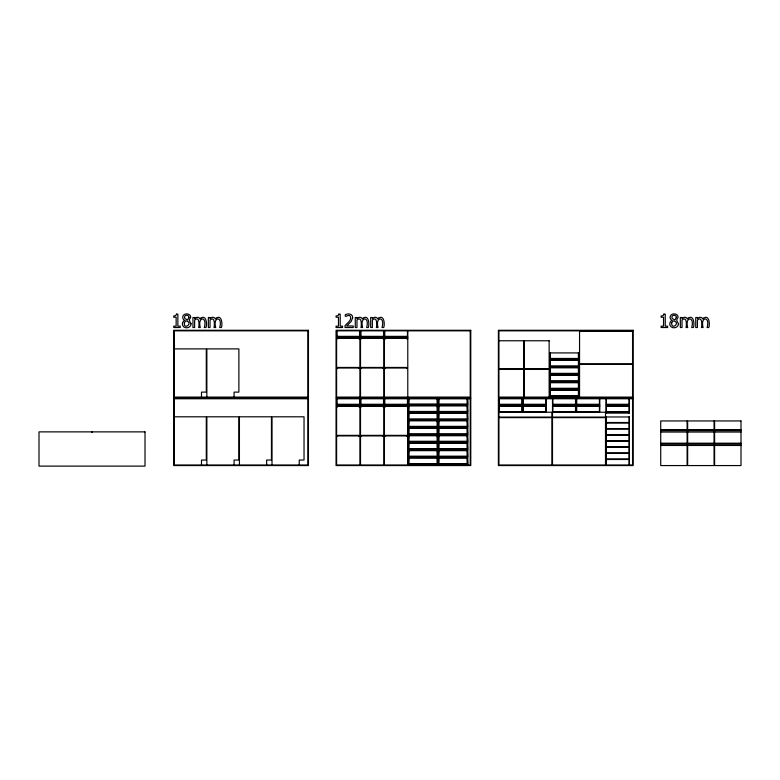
<?xml version="1.0" encoding="UTF-8"?>
<svg xmlns="http://www.w3.org/2000/svg" width="780" height="780" viewBox="0 0 780 780"><rect width="100%" height="100%" fill="white"/><g stroke="black" fill="none" stroke-linecap="round" stroke-linejoin="round"><path stroke-width="1.17" d="M632.56 331.168L579.55 331.168L579.55 363.86L632.56 363.86M336.609 336.356L359.96 336.356L359.96 330.837M336.609 337.019L359.96 337.019L359.96 337.74L336.609 337.74M336.609 338.344L359.96 338.344L359.96 367.448L336.609 367.448M359.093 338.9L359.404 338.344M383.311 338.344L383.321 338.9L382.99 338.344M385.3 338.344L384.988 338.9L384.988 338.344M407.228 338.344L406.906 338.9L406.906 338.344M498.937 340.772L523.955 340.772L523.955 368.657L498.937 368.657M174.272 348.894L206.3 348.894L206.3 392.125L201.493 392.125L201.493 397.098M549.627 358.449L549.958 352.921M579.062 358.449L578.731 352.921M549.627 359.112L549.958 359.824M579.062 359.112L578.731 359.824M632.56 364.406L579.55 364.406L579.55 397.098M549.627 365.898L549.958 360.38M579.062 365.898L578.731 360.38M549.627 366.561L549.958 367.282M579.062 366.561L578.731 367.282M336.609 367.994L359.96 367.994L359.96 397.098M337.486 367.994L337.486 368.55L337.165 367.994M359.093 368.55L359.404 367.994M361.394 367.994L361.081 368.55L361.159 367.994M385.232 367.994L385.271 368.55L384.979 367.994M498.937 369.213L523.955 369.213L523.955 397.098M549.627 373.357L549.958 367.828M579.062 373.357L578.731 367.828M549.627 374.02L549.958 374.731M579.062 374.02L578.731 374.731M549.627 380.806L549.958 375.287M579.062 380.806L578.731 375.287M549.627 381.469L549.958 382.19M579.062 381.469L578.731 382.19M549.627 388.264L549.958 382.736M579.062 388.264L578.731 382.736M549.627 388.927L549.958 389.639M579.062 388.927L578.731 389.639M549.627 395.714L549.958 390.195M579.062 395.714L578.731 390.195M549.627 396.377L549.958 397.098M579.062 396.377L578.731 397.098M408.33 404.001L408.661 398.473M437.765 404.001L437.434 398.473M438.311 404.001L438.643 398.473M467.747 404.001L467.415 398.473M336.609 404.274L359.96 404.274L359.96 398.755M498.937 404.274L522.298 404.274L522.298 398.755M408.33 404.664L408.661 405.376M437.765 404.664L437.434 405.376M438.311 404.664L438.643 405.376M467.747 404.664L467.415 405.376M336.609 404.937L359.96 404.937L359.96 405.659L336.609 405.659M498.937 404.937L522.298 404.937L522.298 405.659L498.937 405.659M336.609 406.263L359.96 406.263L359.96 435.357L336.609 435.357M498.937 406.204L522.298 406.204L522.298 411.723L498.937 411.723M337.477 406.263L337.486 406.809L337.165 406.263M359.093 406.809L359.404 406.263L359.258 406.809M383.311 406.263L383 406.809L383.019 406.263M385.31 406.263L385.232 406.809L384.979 406.263M408.33 411.45L408.661 405.931M437.765 411.45L437.434 405.931M438.311 411.45L438.643 405.931M467.747 411.45L467.415 405.931M408.33 412.113L408.661 412.834M437.765 412.113L437.434 412.834M438.311 412.113L438.643 412.834M467.747 412.113L467.415 412.834M498.937 412.22L551.947 412.22L551.947 417.085L498.937 417.085M174.272 416.803L206.3 416.803L206.3 460.044L201.493 460.044L201.493 465.007M498.937 417.631L551.947 417.631L551.947 465.007M408.33 418.909L408.661 413.38M437.765 418.909L437.434 413.38M438.311 418.909L438.643 413.38M467.747 418.909L467.415 413.38M408.33 419.572L408.661 420.284M437.765 419.572L437.434 420.284M438.311 419.572L438.643 420.284M467.747 419.572L467.415 420.284M408.33 426.358L408.661 420.839M437.765 426.358L437.434 420.839M438.311 426.358L438.643 420.839M467.747 426.358L467.415 420.839M408.33 427.021L408.661 427.742M437.765 427.021L437.434 427.742M438.311 427.021L438.643 427.742M467.747 427.021L467.415 427.742M660.718 429.839L687.112 429.839M687.658 429.839L714.051 429.839M714.607 429.839L741 429.839M660.718 432.042L687.112 432.042M687.658 432.042L714.051 432.042M714.607 432.042L741 432.042M408.33 433.816L408.661 428.288M437.765 433.816L437.434 428.288M438.311 433.816L438.643 428.288M467.747 433.816L467.415 428.288M408.33 434.479L408.661 435.191M437.765 434.479L437.434 435.191M438.311 434.479L438.643 435.191M467.747 434.479L467.415 435.191M336.609 435.913L359.96 435.913L359.96 465.007M337.477 435.913L337.486 436.469L337.174 435.913M361.384 435.913L361.354 436.469L361.081 435.913M408.33 441.265L408.661 435.747M437.765 441.265L437.434 435.747M438.311 441.265L438.643 435.747M467.747 441.265L467.415 435.747M408.33 441.928L408.661 442.65M437.765 441.928L437.434 442.65M438.311 441.928L438.643 442.65M467.747 441.928L467.415 442.65M660.718 443.255L687.112 443.255M687.658 443.255L714.051 443.255M714.607 443.255L741 443.255M660.718 445.468L687.112 445.468M687.658 445.468L714.051 445.468M714.607 445.468L741 445.468M408.33 448.724L408.661 443.196M437.765 448.724L437.434 443.196M438.311 448.724L438.643 443.196M467.747 448.724L467.415 443.196M408.33 449.387L408.661 450.099M437.765 449.387L437.434 450.099M438.311 449.387L438.643 450.099M467.747 449.387L467.415 450.099M408.33 456.173L408.661 450.655M437.765 456.173L437.434 450.655M438.311 456.173L438.643 450.655M467.747 456.173L467.415 450.655M408.33 456.836L408.661 457.558M437.765 456.836L437.434 457.558M438.311 456.836L438.643 457.558M467.747 456.836L467.415 457.558M408.33 463.632L408.661 458.104M437.765 463.632L437.434 458.104M438.311 463.632L438.643 458.104M467.747 463.632L467.415 458.104M408.33 464.295L408.661 465.007M437.765 464.295L437.434 465.007M438.311 464.295L438.643 465.007M467.747 464.295L467.415 465.007M629.411 398.755L629.411 404.274L606.06 404.274L606.06 398.755M629.411 465.007L629.411 459.488L606.06 459.488L606.06 465.007M629.08 398.755L629.08 405.659M629.08 406.204L629.08 413.107M629.08 416.969L629.08 422.497M629.08 423.043L629.08 428.571M629.08 429.117L629.08 434.645M629.08 435.191L629.08 440.719M629.08 441.265L629.08 446.794M629.08 447.34L629.08 452.858M629.08 453.414L629.08 458.933M629.08 459.488L629.08 465.007M606.382 398.755L606.382 405.659M606.382 406.204L606.382 413.107M606.382 416.969L606.382 422.497M606.382 423.043L606.382 428.571M606.382 429.117L606.382 434.645M606.382 435.191L606.382 440.719M606.382 441.265L606.382 446.794M606.382 447.34L606.382 452.858M606.382 453.414L606.382 458.933M606.382 459.488L606.382 465.007M605.504 465.007L605.504 417.631L552.493 417.631L552.493 465.007M599.761 398.755L599.761 404.274L576.4 404.274L576.4 398.755M599.43 398.755L599.43 405.659M599.43 406.204L599.43 411.723M579.062 397.098L579.062 390.195L549.627 390.195L549.627 397.098M578.399 352.921L578.399 358.449L550.29 358.449L550.29 352.921M578.399 359.824L578.399 359.112L550.29 359.112L550.29 359.824M578.399 360.38L578.399 365.898L550.29 365.898L550.29 360.38M578.399 367.282L578.399 366.561L550.29 366.561L550.29 367.282M578.399 367.828L578.399 373.357L550.29 373.357L550.29 367.828M578.399 374.731L578.399 374.02L550.29 374.02L550.29 374.731M578.399 375.287L578.399 380.806L550.29 380.806L550.29 375.287M578.399 382.19L578.399 381.469L550.29 381.469L550.29 382.19M578.399 382.736L578.399 388.264L550.29 388.264L550.29 382.736M578.399 389.639L578.399 388.927L550.29 388.927L550.29 389.639M578.399 390.195L578.399 395.714L550.29 395.714L550.29 390.195M578.399 397.098L578.399 396.377L550.29 396.377L550.29 397.098M576.732 398.755L576.732 405.659M576.732 406.204L576.732 411.723M575.855 398.755L575.855 404.274L552.493 404.274L552.493 398.755M575.523 398.755L575.523 405.659M575.523 406.204L575.523 411.723M552.825 398.755L552.825 405.659M552.825 406.204L552.825 411.723M549.139 397.098L549.139 369.213L524.131 369.213L524.131 397.098M546.205 398.755L546.205 404.274L522.844 404.274L522.844 398.755M545.873 398.755L545.873 405.659M545.873 406.204L545.873 411.723M523.175 398.755L523.175 405.659M523.175 406.204L523.175 411.723M521.966 398.755L521.966 405.659M521.966 406.204L521.966 411.723M499.268 398.755L499.268 405.659M499.268 406.204L499.268 411.723M467.747 465.007L467.747 458.104L438.311 458.104L438.311 465.007M467.084 398.473L467.084 404.001L438.974 404.001L438.974 398.473M467.084 405.376L467.084 404.664L438.974 404.664L438.974 405.376M467.084 405.931L467.084 411.45L438.974 411.45L438.974 405.931M467.084 412.834L467.084 412.113L438.974 412.113L438.974 412.834M467.084 413.38L467.084 418.909L438.974 418.909L438.974 413.38M467.084 420.284L467.084 419.572L438.974 419.572L438.974 420.284M467.084 420.839L467.084 426.358L438.974 426.358L438.974 420.839M467.084 427.742L467.084 427.021L438.974 427.021L438.974 427.742M467.084 428.288L467.084 433.816L438.974 433.816L438.974 428.288M467.084 435.191L467.084 434.479L438.974 434.479L438.974 435.191M467.084 435.747L467.084 441.265L438.974 441.265L438.974 435.747M467.084 442.65L467.084 441.928L438.974 441.928L438.974 442.65M467.084 443.196L467.084 448.724L438.974 448.724L438.974 443.196M467.084 450.099L467.084 449.387L438.974 449.387L438.974 450.099M467.084 450.655L467.084 456.173L438.974 456.173L438.974 450.655M467.084 457.558L467.084 456.836L438.974 456.836L438.974 457.558M467.084 458.104L467.084 463.632L438.974 463.632L438.974 458.104M467.084 465.007L467.084 464.295L438.974 464.295L438.974 465.007M437.765 465.007L437.765 458.104L408.33 458.104L408.33 465.007M437.102 398.473L437.102 404.001L408.993 404.001L408.993 398.473M437.102 405.376L437.102 404.664L408.993 404.664L408.993 405.376M437.102 405.931L437.102 411.45L408.993 411.45L408.993 405.931M437.102 412.834L437.102 412.113L408.993 412.113L408.993 412.834M437.102 413.38L437.102 418.909L408.993 418.909L408.993 413.38M437.102 420.284L437.102 419.572L408.993 419.572L408.993 420.284M437.102 420.839L437.102 426.358L408.993 426.358L408.993 420.839M437.102 427.742L437.102 427.021L408.993 427.021L408.993 427.742M437.102 428.288L437.102 433.816L408.993 433.816L408.993 428.288M437.102 435.191L437.102 434.479L408.993 434.479L408.993 435.191M437.102 435.747L437.102 441.265L408.993 441.265L408.993 435.747M437.102 442.65L437.102 441.928L408.993 441.928L408.993 442.65M437.102 443.196L437.102 448.724L408.993 448.724L408.993 443.196M437.102 450.099L437.102 449.387L408.993 449.387L408.993 450.099M437.102 450.655L437.102 456.173L408.993 456.173L408.993 450.655M437.102 457.558L437.102 456.836L408.993 456.836L408.993 457.558M437.102 458.104L437.102 463.632L408.993 463.632L408.993 458.104M437.102 465.007L437.102 464.295L408.993 464.295L408.993 465.007M407.784 330.837L407.784 336.356L384.423 336.356L384.423 330.837M407.784 397.098L407.784 367.994L384.423 367.994L384.423 397.098M407.784 398.755L407.784 404.274L384.423 404.274L384.423 398.755M407.784 465.007L407.784 435.913L384.423 435.913L384.423 465.007M407.452 330.837L407.452 337.74M407.452 398.755L407.452 405.659M407.228 367.994L406.906 368.55L406.955 367.994M407.121 338.344L407.15 338.9M407.033 367.994L407.121 368.55M407.121 406.809L406.906 406.263M407.033 436.469L406.906 435.913M385.154 338.344L385.193 338.9M385.066 367.994L385.193 368.55M385.066 406.263L385.193 406.809M385.115 436.469L384.988 435.913M384.755 330.837L384.755 337.74M384.755 398.755L384.755 405.659M383.867 330.837L383.867 336.356L360.516 336.356L360.516 330.837M383.867 397.098L383.867 367.994L360.516 367.994L360.516 397.098M383.867 398.755L383.867 404.274L360.516 404.274L360.516 398.755M383.867 465.007L383.867 435.913L360.516 435.913L360.516 465.007M383.536 330.837L383.536 337.74M383.536 398.755L383.536 405.659M383.311 435.913L383 436.469L383.077 435.913M383.126 338.344L383.243 338.9M383.204 368.55L383.077 367.994M383.126 406.263L383.243 406.809M383.165 435.913L383.126 436.469M361.394 406.263L361.081 406.809L361.159 406.263M361.247 338.9L361.159 338.344M361.198 367.994L361.325 368.55M361.247 406.263L361.198 406.809M361.198 435.913L361.325 436.469M360.848 330.837L360.848 337.74M360.848 398.755L360.848 405.659M359.629 330.837L359.629 337.74M359.629 398.755L359.629 405.659M359.404 435.913L359.093 436.469L359.171 435.913M359.258 338.344L359.375 338.9M359.336 367.994L359.375 368.55M359.297 435.913L359.258 436.469M359.219 338.344L359.141 338.9M359.093 367.994L359.219 368.55M359.141 406.263L359.219 406.809M337.291 338.9L337.184 338.344M337.34 367.994L337.447 368.55M337.291 406.263L337.447 406.809M337.291 435.913L337.447 436.469M336.94 330.837L336.94 337.74M336.94 398.755L336.94 405.659M299.227 465.007L299.227 460.044L304.034 460.044L304.034 416.803L272.005 416.803L272.005 465.007M266.653 465.007L266.653 460.044L271.45 460.044L271.45 416.803L239.431 416.803L239.431 465.007M234.078 397.098L234.078 392.125L238.875 392.125L238.875 348.894L206.856 348.894L206.856 397.098M234.078 465.007L234.078 460.044L238.875 460.044L238.875 416.803L206.856 416.803L206.856 465.007M92.011 431.876L92.011 432.539M188.974 317.294L187.639 319.976L185.201 318.747A1.911 1.911 0 0 1 184.489 317.187C184.46 314.515 189.091 314.623 188.974 317.294M676.377 317.294L675.041 319.976L672.604 318.747A1.911 1.911 0 0 1 671.882 317.187C671.853 314.515 676.484 314.623 676.377 317.294M191.061 323.807C191.207 328.204 184.226 329.345 182.666 325.406C181.886 323.534 182.764 321.233 184.636 320.404C182.812 319.517 182.081 317.06 183.339 315.422A3.832 3.832 0 0 1 185.123 314.135C187.405 313.277 190.788 314.496 190.73 317.284C188.419 320.541 189.472 320.56 191.061 323.807M678.463 323.807C678.61 328.204 671.619 329.345 670.059 325.406C669.279 323.534 670.166 321.233 672.029 320.404C670.205 319.517 669.474 317.06 670.732 315.422A3.832 3.832 0 0 1 672.526 314.135C674.807 313.277 678.181 314.496 678.132 317.284C675.812 320.541 676.865 320.56 678.463 323.807M184.275 322.842C183.905 330.954 194.123 322.159 185.708 320.853L184.275 322.842M671.668 322.842C671.297 330.954 681.525 322.159 673.101 320.853L671.668 322.842M352.697 317.587L351.205 321.409L346.69 325.991L353.252 325.991L353.252 327.522L345.023 327.522L345.023 325.65C347.197 323.086 352.462 319.888 350.21 315.998C348.485 313.648 344.243 318.913 345.296 314.72C347.919 313.151 352.843 313.735 352.697 317.587M176.475 314.145L175.744 315.617L173.726 316.007L173.726 317.226L176.143 317.226L176.143 326.167L173.726 326.167L173.726 327.522L180.229 327.522L180.229 326.167L177.859 326.167L177.859 314.145L176.475 314.145M338.803 314.145L338.072 315.617L336.053 316.007L336.053 317.226L338.471 317.226L338.471 326.167L336.053 326.167L336.053 327.522L342.556 327.522L342.556 326.167L340.197 326.167L340.197 314.145L338.803 314.145M663.868 314.145L663.136 315.617L661.118 316.007L661.118 317.226L663.536 317.226L663.536 326.167L661.118 326.167L661.118 327.522L667.621 327.522L667.621 326.167L665.262 326.167L665.262 314.145L663.868 314.145M606.928 423.043L606.06 423.043L606.06 428.571L629.411 428.571L629.411 423.043L606.928 423.043M606.928 453.414L606.06 453.414L606.06 458.933L629.411 458.933L629.411 453.414L606.928 453.414M200.733 318.221L199.982 318.971C199.153 316.66 195.926 316.885 194.63 318.63L194.63 317.519L192.943 317.519L192.943 327.522L194.63 327.522L194.63 320.053C199.446 315.607 199.358 324.958 198.617 327.522L200.304 327.522C197.184 316.31 207.665 315.929 204.301 327.522L205.978 327.522C207.334 324.382 206.349 314.096 200.733 318.221M216.138 318.221L215.387 318.971C214.559 316.66 211.331 316.885 210.034 318.63L210.034 317.519L208.348 317.519L208.348 327.522L210.034 327.522L210.034 320.053C214.851 315.607 214.763 324.958 214.022 327.522L215.709 327.522C212.589 316.31 223.06 315.929 219.707 327.522L221.383 327.522C222.739 324.382 221.754 314.096 216.138 318.221M363.061 318.221L362.31 318.971C361.491 316.66 358.264 316.885 356.957 318.63L356.957 317.519L355.27 317.519L355.27 327.522L356.957 327.522L356.957 320.053C361.774 315.607 361.696 324.958 360.955 327.522L362.632 327.522C359.512 316.31 369.993 315.929 366.629 327.522L368.316 327.522C369.661 324.382 368.677 314.096 363.061 318.221M378.466 318.221L377.715 318.971C376.896 316.66 373.669 316.885 372.362 318.63L372.362 317.519L370.675 317.519L370.675 327.522L372.362 327.522L372.362 320.053C377.179 315.607 377.091 324.958 376.36 327.522L378.037 327.522C374.917 316.31 385.398 315.929 382.034 327.522L383.721 327.522C385.066 324.382 384.082 314.096 378.466 318.221M688.135 318.221L687.375 318.971C686.556 316.66 683.329 316.885 682.022 318.63L682.022 317.519L680.335 317.519L680.335 327.522L682.022 327.522L682.022 320.053C686.839 315.607 686.761 324.958 686.02 327.522L687.697 327.522C684.577 316.31 695.058 315.929 691.694 327.522L693.381 327.522C694.726 324.382 693.742 314.096 688.135 318.221M703.531 318.221L702.78 318.971C701.961 316.66 698.734 316.885 697.427 318.63L697.427 317.519L695.74 317.519L695.74 327.522L697.427 327.522L697.427 320.053C702.244 315.607 702.166 324.958 701.425 327.522L703.102 327.522C699.982 316.31 710.463 315.929 707.099 327.522L708.786 327.522C710.131 324.382 709.147 314.096 703.531 318.221M308.451 330.281L173.726 330.281L173.726 397.644L308.451 397.644L308.451 330.281M470.779 330.281L336.053 330.281L336.053 397.644L470.779 397.644L470.779 330.281M633.106 330.281L498.391 330.281L498.391 397.644L633.106 397.644L633.106 330.281M307.895 330.837L174.272 330.837L174.272 397.098L307.895 397.098L307.895 330.837M470.223 330.837L336.609 330.837L336.609 397.098L470.223 397.098L470.223 330.837M632.56 330.837L498.937 330.837L498.937 397.098L632.56 397.098L632.56 330.837M383.867 337.019L360.516 337.019L360.516 337.74L383.867 337.74L383.867 337.019M407.784 337.019L384.423 337.019L384.423 337.74L407.784 337.74L407.784 337.019M383.867 338.344L360.516 338.344L360.516 367.448L383.867 367.448L383.867 338.344M407.784 338.344L384.423 338.344L384.423 367.448L407.784 367.448L407.784 338.344M549.139 340.772L524.131 340.772L524.131 368.657L549.139 368.657L549.139 340.772M579.062 352.921L549.627 352.921L549.627 359.824L579.062 359.824L579.062 352.921M579.062 360.38L549.627 360.38L549.627 367.282L579.062 367.282L579.062 360.38M579.062 367.828L549.627 367.828L549.627 374.731L579.062 374.731L579.062 367.828M579.062 375.287L549.627 375.287L549.627 382.19L579.062 382.19L579.062 375.287M579.062 382.736L549.627 382.736L549.627 389.639L579.062 389.639L579.062 382.736M308.451 398.2L173.726 398.2L173.726 465.562L308.451 465.562L308.451 398.2M470.779 398.2L336.053 398.2L336.053 465.562L470.779 465.562L470.779 398.2M633.106 398.2L498.391 398.2L498.391 465.562L633.106 465.562L633.106 398.2M437.765 398.473L408.33 398.473L408.33 405.376L437.765 405.376L437.765 398.473M467.747 398.473L438.311 398.473L438.311 405.376L467.747 405.376L467.747 398.473M307.895 398.755L174.272 398.755L174.272 465.007L307.895 465.007L307.895 398.755M470.223 398.755L336.609 398.755L336.609 465.007L470.223 465.007L470.223 398.755M632.56 398.755L498.937 398.755L498.937 465.007L632.56 465.007L632.56 398.755M383.867 404.937L360.516 404.937L360.516 405.659L383.867 405.659L383.867 404.937M407.784 404.937L384.423 404.937L384.423 405.659L407.784 405.659L407.784 404.937M546.205 404.937L522.844 404.937L522.844 405.659L546.205 405.659L546.205 404.937M575.855 404.937L552.493 404.937L552.493 405.659L575.855 405.659L575.855 404.937M599.761 404.937L576.4 404.937L576.4 405.659L599.761 405.659L599.761 404.937M629.411 404.937L606.06 404.937L606.06 405.659L629.411 405.659L629.411 404.937M437.765 405.931L408.33 405.931L408.33 412.834L437.765 412.834L437.765 405.931M467.747 405.931L438.311 405.931L438.311 412.834L467.747 412.834L467.747 405.931M383.867 406.263L360.516 406.263L360.516 435.357L383.867 435.357L383.867 406.263M407.784 406.263L384.423 406.263L384.423 435.357L407.784 435.357L407.784 406.263M546.205 406.204L522.844 406.204L522.844 411.723L546.205 411.723L546.205 406.204M575.855 406.204L552.493 406.204L552.493 411.723L575.855 411.723L575.855 406.204M599.761 406.204L576.4 406.204L576.4 411.723L599.761 411.723L599.761 406.204M629.411 406.204L606.06 406.204L606.06 411.723L629.411 411.723L629.411 406.204M605.504 412.22L552.493 412.22L552.493 417.085L605.504 417.085L605.504 412.22M629.411 412.386L606.06 412.386L606.06 413.107L629.411 413.107L629.411 412.386M437.765 413.38L408.33 413.38L408.33 420.284L437.765 420.284L437.765 413.38M467.747 413.38L438.311 413.38L438.311 420.284L467.747 420.284L467.747 413.38M629.411 416.969L606.06 416.969L606.06 422.497L629.411 422.497L629.411 416.969M437.765 420.839L408.33 420.839L408.33 427.742L437.765 427.742L437.765 420.839M467.747 420.839L438.311 420.839L438.311 427.742L467.747 427.742L467.747 420.839M687.112 420.947L660.718 420.947L660.718 430.111L687.112 430.111L687.112 420.947M714.051 420.947L687.658 420.947L687.658 430.111L714.051 430.111L714.051 420.947M741 420.947L714.607 420.947L714.607 430.111L741 430.111L741 420.947M437.765 428.288L408.33 428.288L408.33 435.191L437.765 435.191L437.765 428.288M467.747 428.288L438.311 428.288L438.311 435.191L467.747 435.191L467.747 428.288M629.411 429.117L606.06 429.117L606.06 434.645L629.411 434.645L629.411 429.117M687.112 430.667L660.718 430.667L660.718 443.527L687.112 443.527L687.112 430.667M714.051 430.667L687.658 430.667L687.658 443.527L714.051 443.527L714.051 430.667M741 430.667L714.607 430.667L714.607 443.527L741 443.527L741 430.667M145.012 431.876L39 431.876L39 466.118L145.012 466.118L145.012 431.876M629.411 435.191L606.06 435.191L606.06 440.719L629.411 440.719L629.411 435.191M437.765 435.747L408.33 435.747L408.33 442.65L437.765 442.65L437.765 435.747M467.747 435.747L438.311 435.747L438.311 442.65L467.747 442.65L467.747 435.747M629.411 441.265L606.06 441.265L606.06 446.794L629.411 446.794L629.411 441.265M437.765 443.196L408.33 443.196L408.33 450.099L437.765 450.099L437.765 443.196M467.747 443.196L438.311 443.196L438.311 450.099L467.747 450.099L467.747 443.196M687.112 444.083L660.718 444.083L660.718 465.562L687.112 465.562L687.112 444.083M714.051 444.083L687.658 444.083L687.658 465.562L714.051 465.562L714.051 444.083M741 444.083L714.607 444.083L714.607 465.562L741 465.562L741 444.083M629.411 447.34L606.06 447.34L606.06 452.858L629.411 452.858L629.411 447.34M437.765 450.655L408.33 450.655L408.33 457.558L437.765 457.558L437.765 450.655M467.747 450.655L438.311 450.655L438.311 457.558L467.747 457.558L467.747 450.655"/></g></svg>
